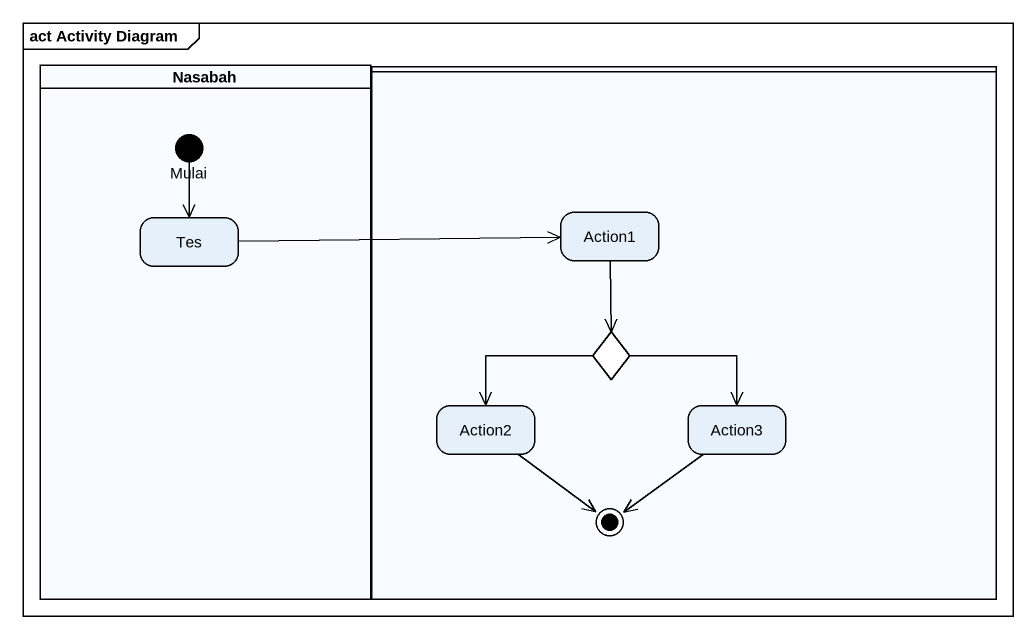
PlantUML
@startuml
mainframe act Activity Diagram
hide empty description
state Nasabah <<partition>> {
  state Mulai <<start>>
  state Tes
}
state " " as lane1 <<partition>> {
  state Action1
  state choice1 <<choice>>
  state Action2
  state Action3
  Action2 --> [*]
  Action3 --> [*]
}
Mulai --> Tes
Tes -right-> Action1
Action1 --> choice1
choice1 -left-> Action2
choice1 -right-> Action3
@enduml
